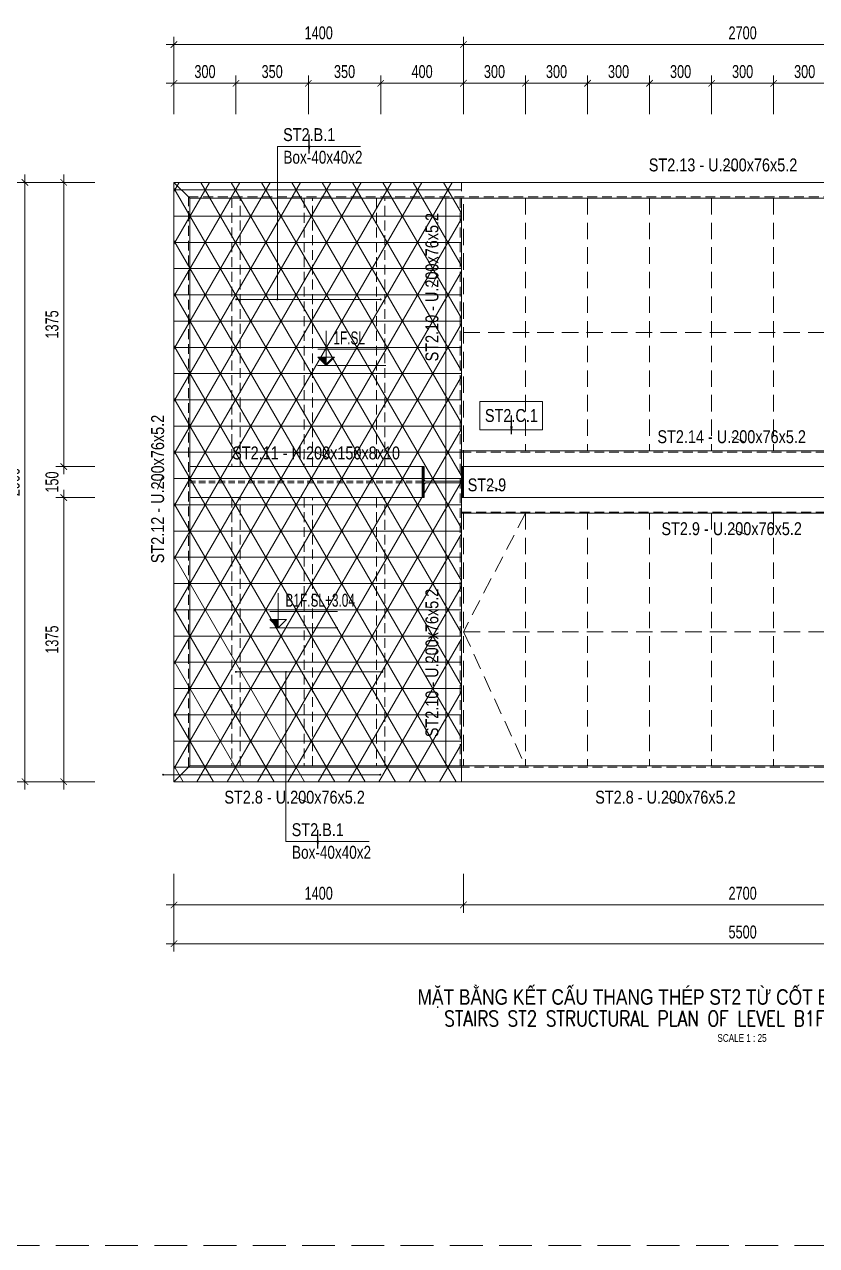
# Model space of a CAD drawing. Header units: millimetres. Extents: x 80771 to 163038, y -101774 to -59328.
# Drawn here: x 109502 to 113332, y -65653 to -59743 of the extents above; entities that cross this region are included whole.
import ezdxf
from ezdxf.enums import TextEntityAlignment as Align

# ---------------------------------------------------------------- set-up
doc = ezdxf.new("R2010")
doc.units = ezdxf.units.MM
doc.linetypes.add('HIDDEN2', pattern=[4.7625, 3.175, -1.5875])
for name, color, linetype, lineweight in [('$0$NDC_S_ANNO', 7, 'Continuous', 20), ('$0$NDC_S_DIM', 1, 'Continuous', 15), ('NDC_S-ANNO', 7, 'Continuous', 20), ('NDC_S-BEAM-NAME-VERT', 7, 'Continuous', 20), ('NDC_S-BEAM-STEL', 30, 'HIDDEN2', 18), ('NDC_S-COLS-NAME', 7, 'Continuous', 20), ('NDC_S-COLS-STEL', 2, 'Continuous', 20), ('NDC_S-DIMS', 1, 'Continuous', 15), ('NDC_S-HIDN', 8, 'HIDDEN2', 13), ('NDC_S-MARK', 1, 'Continuous', 15), ('NDC_S-TABL', 3, 'Continuous', 20), ('NDC_S-TEXT-SYMB', 7, 'Continuous', 20), ('NDC_S-TEXT-VIE', 7, 'Continuous', 20), ('NDC_S_ANNO', 7, 'Continuous', 20), ('NDC_S_BEAM NAME', 7, 'Continuous', 9), ('NDC_S_CONTINUOUS', 3, 'Continuous', 20), ('NDC_S_DIM', 1, 'Continuous', 15), ('NDC_S_ENG TITLE', 3, 'Continuous', 20), ('NDC_S_HATCH MATERIAL', 8, 'Continuous', 13), ('NDC_S_HIDDEN', 8, 'HIDDEN2', 13), ('NDC_S_TEXT SYMBOL', 7, 'Continuous', 20), ('NDC_S_VN TITLE', 6, 'Continuous', 35)]:
    doc.layers.add(name, color=color, linetype=linetype, lineweight=lineweight)
doc.styles.add('$0$ARIAL', font='arial.ttf', dxfattribs={"width": 0.8})
doc.styles.add('$0$NDC_DIM', font='', dxfattribs={"width": 0.75})
doc.styles.add('ARIAL', font='arial.ttf', dxfattribs={"width": 0.8})
doc.styles.add('NDC_ANNO', font='', dxfattribs={"width": 0.8})
doc.styles.add('NDC_ARIAL', font='arial.ttf', dxfattribs={"width": 0.85})
doc.styles.add('NDC_DIM', font='', dxfattribs={"width": 0.75})
doc.styles.add('NDC_EN TXT', font='romans.shx', dxfattribs={"width": 0.8})
doc.styles.add('NDC_VIE TXT', font='arial.ttf', dxfattribs={"width": 0.8})
doc.styles.get('$0$NDC_DIM').set_extended_font_data('Dotum')
doc.styles.get('NDC_ANNO').set_extended_font_data('Dotum')
doc.styles.get('NDC_DIM').set_extended_font_data('Dotum')
doc.dimstyles.new('$0$NDC_dim_iso', dxfattribs={"dimtxt": 2.5, "dimasz": 1, "dimexe": 1.5, "dimexo": 2.5, "dimgap": 1, "dimtad": 1, "dimdec": 0, "dimzin": 0, "dimdsep": 46, "dimtxsty": '$0$NDC_DIM', "dimblk": '$0$DIMMARK', "dimcen": 0.09, "dimdle": 1.2, "dimclrd": 1, "dimclre": 1, "dimclrt": 3, "dimadec": 0, "dimazin": 0, "dimtfac": 1, "dimtdec": 0, "dimtix": 1, "dimtofl": 0, "dimtmove": 0, "dimatfit": 3, "dimfxl": 8, "dimfxlon": 1, "dimtolj": 1, "dimtzin": 0, "dimarcsym": 0})
doc.dimstyles.new('NDC_dim_25', dxfattribs={"dimscale": 25, "dimtxt": 2.5, "dimasz": 1.5, "dimexe": 1.5, "dimexo": 2.5, "dimgap": 1, "dimtad": 1, "dimdec": 0, "dimrnd": 0.001, "dimzin": 0, "dimdsep": 46, "dimtxsty": 'NDC_DIM', "dimblk": 'DIMMARK', "dimcen": 0, "dimdle": 1.2, "dimclrd": 256, "dimclre": 256, "dimclrt": 3, "dimadec": 0, "dimazin": 0, "dimtfac": 1, "dimtdec": 0, "dimtix": 1, "dimtofl": 0, "dimtmove": 2, "dimatfit": 3, "dimfxl": 6, "dimfxlon": 1, "dimtolj": 1, "dimtzin": 0, "dimlwd": -1, "dimlwe": -1, "dimarcsym": 0})
doc.dimstyles.new('NDC_dim_iso', dxfattribs={"dimtxt": 2.5, "dimasz": 1.5, "dimexe": 1.5, "dimexo": 1.5, "dimgap": 1, "dimtad": 1, "dimdec": 0, "dimrnd": 0.001, "dimzin": 0, "dimdsep": 46, "dimtxsty": 'NDC_DIM', "dimblk": 'DIMMARK', "dimcen": 0, "dimdle": 1.2, "dimclrd": 256, "dimclre": 256, "dimclrt": 3, "dimadec": 0, "dimazin": 0, "dimtfac": 1, "dimtdec": 0, "dimtix": 1, "dimtofl": 0, "dimtmove": 2, "dimatfit": 3, "dimfxl": 6, "dimfxlon": 1, "dimtolj": 1, "dimtzin": 0, "dimlwd": -1, "dimlwe": -1, "dimarcsym": 0})
pattern_1 = [(0, (-104314.93, 63407.92), (0, 127), []), (60, (-104314.93, 63407.92), (-109.98523, 63.5), []), (120, (-104314.93, 63407.92), (-109.98523, -63.5), [])]

# ---------------------------------------------------------------- blocks, each defined once
blk = doc.blocks.new('*U99')
for p, q in [((0.65, 7.48), (-1.87, 7.48)), ((0.93, 7.2), (0.93, 0.67)), ((1.24, 7.2), (1.24, 0.67)), ((1.52, 7.48), (4.04, 7.48)), ((0.65, 0.39), (-1.87, 0.39)), ((1.52, 0.39), (4.04, 0.39))]:
    blk.add_line(p, q)
for points in [[(4.04, 7.48), (4.04, 7.87), (-1.87, 7.87), (-1.87, 7.48)], [(-1.87, 0.39), (-1.87, 0), (4.04, 0), (4.04, 0.39)]]:
    blk.add_lwpolyline(points)
for centre, start, end in [((0.65, 7.2), 360, 450), ((1.52, 7.2), 90, 180), ((0.65, 0.67), 270, 360), ((1.52, 0.67), 180, 270)]:
    blk.add_arc(centre, 0.276, start, end)
blk = doc.blocks.new('*U98')
for p, q in [((0.65, 7.48), (-1.87, 7.48)), ((0.93, 7.2), (0.93, 0.67)), ((1.24, 7.2), (1.24, 0.67)), ((1.52, 7.48), (4.04, 7.48)), ((0.65, 0.39), (-1.87, 0.39)), ((1.52, 0.39), (4.04, 0.39))]:
    blk.add_line(p, q)
for points in [[(4.04, 7.48), (4.04, 7.87), (-1.87, 7.87), (-1.87, 7.48)], [(-1.87, 0.39), (-1.87, 0), (4.04, 0), (4.04, 0.39)]]:
    blk.add_lwpolyline(points)
for centre, start, end in [((0.65, 7.2), 360, 450), ((1.52, 7.2), 90, 180), ((0.65, 0.67), 270, 360), ((1.52, 0.67), 180, 270)]:
    blk.add_arc(centre, 0.276, start, end)
blk = doc.blocks.new('TT2')
at = {"layer": 'NDC_S_HATCH MATERIAL'}
h = blk.add_hatch(dxfattribs=at)
h.set_pattern_fill('NET3', color=256, scale=40)
h.set_pattern_definition(pattern_1)
h.paths.add_polyline_path([(1390, 2900), (0, 2900), (0, 0), (1390, 0)])
h = blk.add_hatch(dxfattribs=at)
h.set_pattern_fill('NET3', color=256, scale=40)
h.set_pattern_definition(pattern_1)
h.paths.add_polyline_path([(4110, 2900), (5500, 2900), (5500, 0), (4110, 0)])
h = blk.add_hatch(dxfattribs=at)
h.set_pattern_fill('ANSI31', color=256)
h.set_pattern_definition([(45, (60363.488, 46292.3806), (-2.24506403, 2.24506403), [])])
edge = h.paths.add_edge_path()
edge.add_line((1210, 1375), (1200, 1375))
edge.add_line((1200, 1375), (1200, 1525))
edge.add_line((1200, 1525), (1210, 1525))
edge = h.paths.add_edge_path()
edge.add_line((1383, 1446), (1217, 1446))
edge = h.paths.add_edge_path()
edge.add_line((1383, 1454), (1217, 1454))
edge = h.paths.add_edge_path(flags=16)
edge.add_line((1210, 1439), (1210, 1375))
edge = h.paths.add_edge_path()
edge.add_line((1390, 1439), (1390, 1375))
edge = h.paths.add_edge_path(flags=16)
edge.add_line((1210, 1461), (1210, 1525))
edge = h.paths.add_edge_path()
edge.add_line((1390, 1461), (1390, 1525))
edge = h.paths.add_edge_path()
edge.add_line((1390, 1525), (1400, 1525))
edge.add_line((1400, 1525), (1400, 1375))
edge.add_line((1400, 1375), (1390, 1375))
edge = h.paths.add_edge_path()
edge.add_arc((1217, 1439), 7.01, 90, 180)
edge = h.paths.add_edge_path()
edge.add_arc((1217, 1461), 7.01, 180, 270)
edge = h.paths.add_edge_path()
edge.add_arc((1383, 1439), 7.01, 0, 90)
edge = h.paths.add_edge_path()
edge.add_arc((1383, 1461), 7.01, 270, 360)
h = blk.add_hatch(dxfattribs=at)
h.set_pattern_fill('ANSI31', color=256)
h.set_pattern_definition([(45, (60963.488, 46292.3806), (-2.24506403, 2.24506403), [])])
edge = h.paths.add_edge_path()
edge.add_line((4110, 1375), (4100, 1375))
edge.add_line((4100, 1375), (4100, 1525))
edge.add_line((4100, 1525), (4110, 1525))
edge = h.paths.add_edge_path()
edge.add_line((4283, 1446), (4117, 1446))
edge = h.paths.add_edge_path()
edge.add_line((4283, 1454), (4117, 1454))
edge = h.paths.add_edge_path(flags=16)
edge.add_line((4110, 1439), (4110, 1375))
edge = h.paths.add_edge_path()
edge.add_line((4290, 1439), (4290, 1375))
edge = h.paths.add_edge_path(flags=16)
edge.add_line((4110, 1461), (4110, 1525))
edge = h.paths.add_edge_path()
edge.add_line((4290, 1461), (4290, 1525))
edge = h.paths.add_edge_path()
edge.add_line((4290, 1525), (4300, 1525))
edge.add_line((4300, 1525), (4300, 1375))
edge.add_line((4300, 1375), (4290, 1375))
edge = h.paths.add_edge_path()
edge.add_arc((4117, 1439), 7.01, 90, 180)
edge = h.paths.add_edge_path()
edge.add_arc((4117, 1461), 7.01, 180, 270)
edge = h.paths.add_edge_path()
edge.add_arc((4283, 1439), 7.01, 0, 90)
edge = h.paths.add_edge_path()
edge.add_arc((4283, 1461), 7.01, 270, 360)
at = {"layer": 'NDC_S-BEAM-STEL', "ltscale": 15}
for p, q in [((1384, 2824), (1384, 76)), ((4116, 2824), (4116, 76)), ((1390, 1595), (4110, 1595)), ((1390, 1305), (4110, 1305))]:
    blk.add_line(p, q, dxfattribs=at)
for points in [[(70, 2830), (5430, 2830), (5430, 70), (70, 70)], [(320, 2824), (280, 2824), (280, 1525), (320, 1525)], [(670, 2824), (630, 2824), (630, 1525), (670, 1525)], [(1020, 2824), (980, 2824), (980, 1525), (1020, 1525)], [(4480, 2824), (4520, 2824), (4520, 1525), (4480, 1525)], [(4830, 2824), (4870, 2824), (4870, 1525), (4830, 1525)], [(5180, 2824), (5220, 2824), (5220, 1525), (5180, 1525)], [(320, 1375), (280, 1375), (280, 76), (320, 76)], [(670, 1375), (630, 1375), (630, 76), (670, 76)], [(1020, 1375), (980, 1375), (980, 76), (1020, 76)], [(4480, 1375), (4520, 1375), (4520, 76), (4480, 76)], [(4830, 1375), (4870, 1375), (4870, 76), (4830, 76)], [(5180, 1375), (5220, 1375), (5220, 76), (5180, 76)]]:
    blk.add_lwpolyline(points, close=True, dxfattribs=at)
at = {"layer": 'NDC_S-HIDN', "ltscale": 25}
for p, q in [((1400, 1525), (1400, 2824)), ((1700, 2824), (1700, 1601)), ((2000, 2824), (2000, 1601)), ((2300, 2824), (2300, 1601)), ((2600, 2824), (2600, 1601)), ((2900, 2824), (2900, 1601)), ((3200, 2824), (3200, 1601)), ((3500, 2824), (3500, 1601)), ((3800, 2824), (3800, 1601)), ((4100, 2824), (4100, 76)), ((1400, 2174.5), (4100, 2174.5)), ((1400, 1299), (1400, 76)), ((1700, 1299), (1700, 76)), ((2000, 1299), (2000, 76)), ((2300, 1299), (2300, 76)), ((2600, 1299), (2600, 76)), ((2900, 1299), (2900, 76)), ((3200, 1299), (3200, 76)), ((3500, 1299), (3500, 76)), ((3800, 1299), (3800, 76))]:
    blk.add_line(p, q, dxfattribs=at)
at = {"layer": 'NDC_S-HIDN', "ltscale": 10}
for p, q in [((1200, 1454), (76, 1454)), ((1200, 1446), (76, 1446)), ((4300, 1454), (5424, 1454)), ((4300, 1446), (5424, 1446))]:
    blk.add_line(p, q, dxfattribs=at)
at = {"layer": 'NDC_S-HIDN', "ltscale": 25}
for points in [[(1390, 2900), (0, 2900), (0, 0), (1390, 0)], [(5500, 2900), (4110, 2900), (4110, 0), (5500, 0)]]:
    blk.add_lwpolyline(points, close=True, dxfattribs=at)
for points in [[(3800, 2824), (4100, 2174.5), (3800, 1601)], [(1700, 1299), (1400, 725.5), (1700, 76)], [(4100, 725.5), (1400, 725.5)]]:
    blk.add_lwpolyline(points, dxfattribs=at)
at = {"layer": 'NDC_S-TABL'}
for p, q in [((0, 2900), (76, 2824)), ((5424, 2824), (5500, 2900)), ((76, 76), (0, 0)), ((5424, 76), (5500, 0))]:
    blk.add_line(p, q, dxfattribs=at)
for points in [[(0, 2900), (5500, 2900), (5500, 0), (0, 0)], [(76, 2824), (5424, 2824), (5424, 76), (76, 76)]]:
    blk.add_lwpolyline(points, close=True, dxfattribs=at)
at = {"layer": 'NDC_S_CONTINUOUS'}
for p, q in [((1314, 2824), (1314, 76)), ((1390, 2824), (1390, 76)), ((4110, 2824), (4110, 76)), ((4186, 2824), (4186, 76)), ((1390, 1601), (4110, 1601)), ((1200, 1525), (76, 1525)), ((4300, 1525), (5424, 1525)), ((1200, 1375), (76, 1375)), ((4300, 1375), (5424, 1375)), ((1390, 1299), (4110, 1299))]:
    blk.add_line(p, q, dxfattribs=at)
blk.add_lwpolyline([(1210, 1525), (1200, 1525), (1200, 1375), (1210, 1375)], dxfattribs=at)
blk.add_lwpolyline([(1400, 1525), (4100, 1525), (4100, 1375), (1400, 1375)], close=True, dxfattribs=at)
at = {"layer": 'NDC_S-COLS-STEL', "xscale": -25.40000000000001, "yscale": 25.40000000000001, "zscale": 25.4, "rotation": 270}
for name, p in [('*U99', (1200, 1422.5)), ('*U98', (4100, 1422.5))]:
    blk.add_blockref(name, p, dxfattribs=at)
blk = doc.blocks.new('DIMMARK')
at = {"layer": 'NDC_S_DIM', "color": 1}
blk.add_line((-1.5, 0), (1, 0), dxfattribs=at)
at = {"layer": 'NDC_S_DIM', "color": 2, "const_width": 0.1}
blk.add_lwpolyline([(-0.42, -0.42), (0.42, 0.42)], dxfattribs=at)
blk = doc.blocks.new('*D145')
at = {"layer": 'Defpoints', "color": 0, "transparency": 16777216}
for p in [(110224.8, -63407.9), (111624.8, -63407.9), (111624.8, -64004.4)]:
    blk.add_point(p, dxfattribs=at)
at = {"layer": 'NDC_S_DIM', "transparency": 16777216}
for p, q in [((110224.8, -63854.4), (110224.8, -64041.9)), ((111624.8, -63854.4), (111624.8, -64041.9)), ((110262.3, -64004.4), (111587.3, -64004.4))]:
    blk.add_line(p, q, dxfattribs=at)
at = {"layer": 'NDC_S_DIM', "transparency": 16777216, "xscale": 37.5, "yscale": 37.5, "zscale": 37.5, "rotation": 180}
blk.add_blockref('DIMMARK', (110224.8, -64004.4), dxfattribs=at)
at = {"layer": 'NDC_S_DIM', "transparency": 16777216, "xscale": 37.5, "yscale": 37.5, "zscale": 37.5}
blk.add_blockref('DIMMARK', (111624.8, -64004.4), dxfattribs=at)
at = {"layer": 'NDC_S_DIM', "color": 3, "transparency": 16777216, "insert": (110924.8, -63948.1), "char_height": 62.5, "attachment_point": 5, "style": 'NDC_DIM'}
blk.add_mtext('\\A1;1400', dxfattribs=at)
blk = doc.blocks.new('*D146')
at = {"layer": 'Defpoints', "color": 0, "transparency": 16777216}
for p in [(111624.8, -63407.9), (114324.8, -63407.9), (114324.8, -64004.4)]:
    blk.add_point(p, dxfattribs=at)
at = {"layer": 'NDC_S_DIM', "transparency": 16777216}
for p, q in [((111624.8, -63854.4), (111624.8, -64041.9)), ((114324.8, -63854.4), (114324.8, -64041.9)), ((111662.3, -64004.4), (114287.3, -64004.4))]:
    blk.add_line(p, q, dxfattribs=at)
at = {"layer": 'NDC_S_DIM', "transparency": 16777216, "xscale": 37.5, "yscale": 37.5, "zscale": 37.5, "rotation": 180}
blk.add_blockref('DIMMARK', (111624.8, -64004.4), dxfattribs=at)
at = {"layer": 'NDC_S_DIM', "transparency": 16777216, "xscale": 37.5, "yscale": 37.5, "zscale": 37.5}
blk.add_blockref('DIMMARK', (114324.8, -64004.4), dxfattribs=at)
at = {"layer": 'NDC_S_DIM', "color": 3, "transparency": 16777216, "insert": (112974.8, -63948.1), "char_height": 62.5, "attachment_point": 5, "style": 'NDC_DIM'}
blk.add_mtext('\\A1;2700', dxfattribs=at)
blk = doc.blocks.new('*D148')
at = {"layer": 'Defpoints', "color": 0, "transparency": 16777216}
for p in [(110224.8, -63407.9), (115724.8, -63407.9), (115724.8, -64191.9)]:
    blk.add_point(p, dxfattribs=at)
at = {"layer": 'NDC_S_DIM', "transparency": 16777216}
for p, q in [((110224.8, -64041.9), (110224.8, -64229.4)), ((115724.8, -64041.9), (115724.8, -64229.4)), ((110262.3, -64191.9), (115687.3, -64191.9))]:
    blk.add_line(p, q, dxfattribs=at)
at = {"layer": 'NDC_S_DIM', "transparency": 16777216, "xscale": 37.5, "yscale": 37.5, "zscale": 37.5, "rotation": 180}
blk.add_blockref('DIMMARK', (110224.8, -64191.9), dxfattribs=at)
at = {"layer": 'NDC_S_DIM', "transparency": 16777216, "xscale": 37.5, "yscale": 37.5, "zscale": 37.5}
blk.add_blockref('DIMMARK', (115724.8, -64191.9), dxfattribs=at)
at = {"layer": 'NDC_S_DIM', "color": 3, "transparency": 16777216, "insert": (112974.8, -64135.6), "char_height": 62.5, "attachment_point": 5, "style": 'NDC_DIM'}
blk.add_mtext('\\A1;5500', dxfattribs=at)
blk = doc.blocks.new('*D153')
at = {"layer": 'Defpoints', "color": 0, "transparency": 16777216}
for p in [(109691.6, -62032.9), (110224.8, -62032.9), (110224.8, -63407.9)]:
    blk.add_point(p, dxfattribs=at)
at = {"layer": 'NDC_S_DIM', "transparency": 16777216}
for p, q in [((109841.6, -62032.9), (109654.1, -62032.9)), ((109691.6, -63370.4), (109691.6, -62070.4)), ((109841.6, -63407.9), (109654.1, -63407.9))]:
    blk.add_line(p, q, dxfattribs=at)
at = {"layer": 'NDC_S_DIM', "transparency": 16777216, "xscale": 37.5, "yscale": 37.5, "zscale": 37.5}
for p, rotation in [((109691.6, -62032.9), 90), ((109691.6, -63407.9), 270)]:
    blk.add_blockref('DIMMARK', p, dxfattribs=dict(at, rotation=rotation))
at = {"layer": 'NDC_S_DIM', "color": 3, "transparency": 16777216, "insert": (109635.3, -62720.4), "char_height": 62.5, "attachment_point": 5, "rotation": 90, "style": 'NDC_DIM'}
blk.add_mtext('\\A1;1375', dxfattribs=at)
blk = doc.blocks.new('*D154')
at = {"layer": 'Defpoints', "color": 0, "transparency": 16777216}
for p in [(109691.6, -61882.9), (110224.8, -61882.9), (110224.8, -62032.9)]:
    blk.add_point(p, dxfattribs=at)
at = {"layer": 'NDC_S_DIM', "transparency": 16777216}
for p, q in [((109691.6, -61845.4), (109691.6, -61807.9)), ((109841.6, -61882.9), (109654.1, -61882.9)), ((109841.6, -62032.9), (109654.1, -62032.9)), ((109691.6, -62070.4), (109691.6, -62107.9))]:
    blk.add_line(p, q, dxfattribs=at)
at = {"layer": 'NDC_S_DIM', "transparency": 16777216, "xscale": 37.5, "yscale": 37.5, "zscale": 37.5}
for p, rotation in [((109691.6, -61882.9), 270), ((109691.6, -62032.9), 90)]:
    blk.add_blockref('DIMMARK', p, dxfattribs=dict(at, rotation=rotation))
at = {"layer": 'NDC_S_DIM', "color": 3, "transparency": 16777216, "insert": (109635.3, -61957.9), "char_height": 62.5, "attachment_point": 5, "rotation": 90, "style": 'NDC_DIM'}
blk.add_mtext('\\A1;150', dxfattribs=at)
blk = doc.blocks.new('*D155')
at = {"layer": 'Defpoints', "color": 0, "transparency": 16777216}
for p in [(109691.6, -60507.9), (110224.8, -60507.9), (110224.8, -61882.9)]:
    blk.add_point(p, dxfattribs=at)
at = {"layer": 'NDC_S_DIM', "transparency": 16777216}
for p, q in [((109841.6, -60507.9), (109654.1, -60507.9)), ((109691.6, -61845.4), (109691.6, -60545.4)), ((109841.6, -61882.9), (109654.1, -61882.9))]:
    blk.add_line(p, q, dxfattribs=at)
at = {"layer": 'NDC_S_DIM', "transparency": 16777216, "xscale": 37.5, "yscale": 37.5, "zscale": 37.5}
for p, rotation in [((109691.6, -60507.9), 90), ((109691.6, -61882.9), 270)]:
    blk.add_blockref('DIMMARK', p, dxfattribs=dict(at, rotation=rotation))
at = {"layer": 'NDC_S_DIM', "color": 3, "transparency": 16777216, "insert": (109635.3, -61195.4), "char_height": 62.5, "attachment_point": 5, "rotation": 90, "style": 'NDC_DIM'}
blk.add_mtext('\\A1;1375', dxfattribs=at)
blk = doc.blocks.new('*D156')
at = {"layer": 'Defpoints', "color": 0, "transparency": 16777216}
for p in [(109504.1, -60507.9), (110224.8, -60507.9), (110224.8, -63407.9)]:
    blk.add_point(p, dxfattribs=at)
at = {"layer": 'NDC_S_DIM', "transparency": 16777216}
for p, q in [((109654.1, -60507.9), (109466.6, -60507.9)), ((109504.1, -63370.4), (109504.1, -60545.4)), ((109654.1, -63407.9), (109466.6, -63407.9))]:
    blk.add_line(p, q, dxfattribs=at)
at = {"layer": 'NDC_S_DIM', "transparency": 16777216, "xscale": 37.5, "yscale": 37.5, "zscale": 37.5}
for p, rotation in [((109504.1, -60507.9), 90), ((109504.1, -63407.9), 270)]:
    blk.add_blockref('DIMMARK', p, dxfattribs=dict(at, rotation=rotation))
at = {"layer": 'NDC_S_DIM', "color": 3, "transparency": 16777216, "insert": (109447.8, -61957.9), "char_height": 62.5, "attachment_point": 5, "rotation": 90, "style": 'NDC_DIM'}
blk.add_mtext('\\A1;2900', dxfattribs=at)
blk = doc.blocks.new('*D157')
at = {"layer": 'Defpoints', "color": 0, "transparency": 16777216}
for p in [(110524.8, -60028.2), (110224.8, -60507.9), (110524.8, -60507.9)]:
    blk.add_point(p, dxfattribs=at)
at = {"layer": 'NDC_S_DIM', "transparency": 16777216}
for p, q in [((110224.8, -60178.2), (110224.8, -59990.7)), ((110262.3, -60028.2), (110487.3, -60028.2)), ((110524.8, -60178.2), (110524.8, -59990.7))]:
    blk.add_line(p, q, dxfattribs=at)
at = {"layer": 'NDC_S_DIM', "transparency": 16777216, "xscale": 37.5, "yscale": 37.5, "zscale": 37.5, "rotation": 180}
blk.add_blockref('DIMMARK', (110224.8, -60028.2), dxfattribs=at)
at = {"layer": 'NDC_S_DIM', "transparency": 16777216, "xscale": 37.5, "yscale": 37.5, "zscale": 37.5}
blk.add_blockref('DIMMARK', (110524.8, -60028.2), dxfattribs=at)
at = {"layer": 'NDC_S_DIM', "color": 3, "transparency": 16777216, "insert": (110374.8, -59971.9), "char_height": 62.5, "attachment_point": 5, "style": 'NDC_DIM'}
blk.add_mtext('\\A1;300', dxfattribs=at)
blk = doc.blocks.new('*D158')
at = {"layer": 'Defpoints', "color": 0, "transparency": 16777216}
for p in [(110874.8, -60028.2), (110524.8, -60507.9), (110874.8, -60507.9)]:
    blk.add_point(p, dxfattribs=at)
at = {"layer": 'NDC_S_DIM', "transparency": 16777216}
for p, q in [((110524.8, -60178.2), (110524.8, -59990.7)), ((110562.3, -60028.2), (110837.3, -60028.2)), ((110874.8, -60178.2), (110874.8, -59990.7))]:
    blk.add_line(p, q, dxfattribs=at)
at = {"layer": 'NDC_S_DIM', "transparency": 16777216, "xscale": 37.5, "yscale": 37.5, "zscale": 37.5, "rotation": 180}
blk.add_blockref('DIMMARK', (110524.8, -60028.2), dxfattribs=at)
at = {"layer": 'NDC_S_DIM', "transparency": 16777216, "xscale": 37.5, "yscale": 37.5, "zscale": 37.5}
blk.add_blockref('DIMMARK', (110874.8, -60028.2), dxfattribs=at)
at = {"layer": 'NDC_S_DIM', "color": 3, "transparency": 16777216, "insert": (110699.8, -59971.9), "char_height": 62.5, "attachment_point": 5, "style": 'NDC_DIM'}
blk.add_mtext('\\A1;350', dxfattribs=at)
blk = doc.blocks.new('*D159')
at = {"layer": 'Defpoints', "color": 0, "transparency": 16777216}
for p in [(111224.8, -60028.2), (110874.8, -60507.9), (111224.8, -60507.9)]:
    blk.add_point(p, dxfattribs=at)
at = {"layer": 'NDC_S_DIM', "transparency": 16777216}
for p, q in [((110874.8, -60178.2), (110874.8, -59990.7)), ((110912.3, -60028.2), (111187.3, -60028.2)), ((111224.8, -60178.2), (111224.8, -59990.7))]:
    blk.add_line(p, q, dxfattribs=at)
at = {"layer": 'NDC_S_DIM', "transparency": 16777216, "xscale": 37.5, "yscale": 37.5, "zscale": 37.5, "rotation": 180}
blk.add_blockref('DIMMARK', (110874.8, -60028.2), dxfattribs=at)
at = {"layer": 'NDC_S_DIM', "transparency": 16777216, "xscale": 37.5, "yscale": 37.5, "zscale": 37.5}
blk.add_blockref('DIMMARK', (111224.8, -60028.2), dxfattribs=at)
at = {"layer": 'NDC_S_DIM', "color": 3, "transparency": 16777216, "insert": (111049.8, -59971.9), "char_height": 62.5, "attachment_point": 5, "style": 'NDC_DIM'}
blk.add_mtext('\\A1;350', dxfattribs=at)
blk = doc.blocks.new('*D160')
at = {"layer": 'Defpoints', "color": 0, "transparency": 16777216}
for p in [(111624.8, -60028.2), (111224.8, -60507.9), (111624.8, -60507.9)]:
    blk.add_point(p, dxfattribs=at)
at = {"layer": 'NDC_S_DIM', "transparency": 16777216}
for p, q in [((111224.8, -60178.2), (111224.8, -59990.7)), ((111262.3, -60028.2), (111587.3, -60028.2)), ((111624.8, -60178.2), (111624.8, -59990.7))]:
    blk.add_line(p, q, dxfattribs=at)
at = {"layer": 'NDC_S_DIM', "transparency": 16777216, "xscale": 37.5, "yscale": 37.5, "zscale": 37.5, "rotation": 180}
blk.add_blockref('DIMMARK', (111224.8, -60028.2), dxfattribs=at)
at = {"layer": 'NDC_S_DIM', "transparency": 16777216, "xscale": 37.5, "yscale": 37.5, "zscale": 37.5}
blk.add_blockref('DIMMARK', (111624.8, -60028.2), dxfattribs=at)
at = {"layer": 'NDC_S_DIM', "color": 3, "transparency": 16777216, "insert": (111424.8, -59971.9), "char_height": 62.5, "attachment_point": 5, "style": 'NDC_DIM'}
blk.add_mtext('\\A1;400', dxfattribs=at)
blk = doc.blocks.new('*D161')
at = {"layer": 'Defpoints', "color": 0, "transparency": 16777216}
for p in [(111924.8, -60028.2), (111624.8, -60507.9), (111924.8, -60507.9)]:
    blk.add_point(p, dxfattribs=at)
at = {"layer": 'NDC_S_DIM', "transparency": 16777216}
for p, q in [((111624.8, -60178.2), (111624.8, -59990.7)), ((111662.3, -60028.2), (111887.3, -60028.2)), ((111924.8, -60178.2), (111924.8, -59990.7))]:
    blk.add_line(p, q, dxfattribs=at)
at = {"layer": 'NDC_S_DIM', "transparency": 16777216, "xscale": 37.5, "yscale": 37.5, "zscale": 37.5, "rotation": 180}
blk.add_blockref('DIMMARK', (111624.8, -60028.2), dxfattribs=at)
at = {"layer": 'NDC_S_DIM', "transparency": 16777216, "xscale": 37.5, "yscale": 37.5, "zscale": 37.5}
blk.add_blockref('DIMMARK', (111924.8, -60028.2), dxfattribs=at)
at = {"layer": 'NDC_S_DIM', "color": 3, "transparency": 16777216, "insert": (111774.8, -59971.9), "char_height": 62.5, "attachment_point": 5, "style": 'NDC_DIM'}
blk.add_mtext('\\A1;300', dxfattribs=at)
blk = doc.blocks.new('*D162')
at = {"layer": 'Defpoints', "color": 0, "transparency": 16777216}
for p in [(112224.8, -60028.2), (111924.8, -60507.9), (112224.8, -60507.9)]:
    blk.add_point(p, dxfattribs=at)
at = {"layer": 'NDC_S_DIM', "transparency": 16777216}
for p, q in [((111924.8, -60178.2), (111924.8, -59990.7)), ((111962.3, -60028.2), (112187.3, -60028.2)), ((112224.8, -60178.2), (112224.8, -59990.7))]:
    blk.add_line(p, q, dxfattribs=at)
at = {"layer": 'NDC_S_DIM', "transparency": 16777216, "xscale": 37.5, "yscale": 37.5, "zscale": 37.5, "rotation": 180}
blk.add_blockref('DIMMARK', (111924.8, -60028.2), dxfattribs=at)
at = {"layer": 'NDC_S_DIM', "transparency": 16777216, "xscale": 37.5, "yscale": 37.5, "zscale": 37.5}
blk.add_blockref('DIMMARK', (112224.8, -60028.2), dxfattribs=at)
at = {"layer": 'NDC_S_DIM', "color": 3, "transparency": 16777216, "insert": (112074.8, -59971.9), "char_height": 62.5, "attachment_point": 5, "style": 'NDC_DIM'}
blk.add_mtext('\\A1;300', dxfattribs=at)
blk = doc.blocks.new('*D163')
at = {"layer": 'Defpoints', "color": 0, "transparency": 16777216}
for p in [(112524.8, -60028.2), (112224.8, -60507.9), (112524.8, -60507.9)]:
    blk.add_point(p, dxfattribs=at)
at = {"layer": 'NDC_S_DIM', "transparency": 16777216}
for p, q in [((112224.8, -60178.2), (112224.8, -59990.7)), ((112262.3, -60028.2), (112487.3, -60028.2)), ((112524.8, -60178.2), (112524.8, -59990.7))]:
    blk.add_line(p, q, dxfattribs=at)
at = {"layer": 'NDC_S_DIM', "transparency": 16777216, "xscale": 37.5, "yscale": 37.5, "zscale": 37.5, "rotation": 180}
blk.add_blockref('DIMMARK', (112224.8, -60028.2), dxfattribs=at)
at = {"layer": 'NDC_S_DIM', "transparency": 16777216, "xscale": 37.5, "yscale": 37.5, "zscale": 37.5}
blk.add_blockref('DIMMARK', (112524.8, -60028.2), dxfattribs=at)
at = {"layer": 'NDC_S_DIM', "color": 3, "transparency": 16777216, "insert": (112374.8, -59971.9), "char_height": 62.5, "attachment_point": 5, "style": 'NDC_DIM'}
blk.add_mtext('\\A1;300', dxfattribs=at)
blk = doc.blocks.new('*D164')
at = {"layer": 'Defpoints', "color": 0, "transparency": 16777216}
for p in [(112824.8, -60028.2), (112524.8, -60507.9), (112824.8, -60507.9)]:
    blk.add_point(p, dxfattribs=at)
at = {"layer": 'NDC_S_DIM', "transparency": 16777216}
for p, q in [((112524.8, -60178.2), (112524.8, -59990.7)), ((112562.3, -60028.2), (112787.3, -60028.2)), ((112824.8, -60178.2), (112824.8, -59990.7))]:
    blk.add_line(p, q, dxfattribs=at)
at = {"layer": 'NDC_S_DIM', "transparency": 16777216, "xscale": 37.5, "yscale": 37.5, "zscale": 37.5, "rotation": 180}
blk.add_blockref('DIMMARK', (112524.8, -60028.2), dxfattribs=at)
at = {"layer": 'NDC_S_DIM', "transparency": 16777216, "xscale": 37.5, "yscale": 37.5, "zscale": 37.5}
blk.add_blockref('DIMMARK', (112824.8, -60028.2), dxfattribs=at)
at = {"layer": 'NDC_S_DIM', "color": 3, "transparency": 16777216, "insert": (112674.8, -59971.9), "char_height": 62.5, "attachment_point": 5, "style": 'NDC_DIM'}
blk.add_mtext('\\A1;300', dxfattribs=at)
blk = doc.blocks.new('*D165')
at = {"layer": 'Defpoints', "color": 0, "transparency": 16777216}
for p in [(113124.8, -60028.2), (112824.8, -60507.9), (113124.8, -60507.9)]:
    blk.add_point(p, dxfattribs=at)
at = {"layer": 'NDC_S_DIM', "transparency": 16777216}
for p, q in [((112824.8, -60178.2), (112824.8, -59990.7)), ((112862.3, -60028.2), (113087.3, -60028.2)), ((113124.8, -60178.2), (113124.8, -59990.7))]:
    blk.add_line(p, q, dxfattribs=at)
at = {"layer": 'NDC_S_DIM', "transparency": 16777216, "xscale": 37.5, "yscale": 37.5, "zscale": 37.5, "rotation": 180}
blk.add_blockref('DIMMARK', (112824.8, -60028.2), dxfattribs=at)
at = {"layer": 'NDC_S_DIM', "transparency": 16777216, "xscale": 37.5, "yscale": 37.5, "zscale": 37.5}
blk.add_blockref('DIMMARK', (113124.8, -60028.2), dxfattribs=at)
at = {"layer": 'NDC_S_DIM', "color": 3, "transparency": 16777216, "insert": (112974.8, -59971.9), "char_height": 62.5, "attachment_point": 5, "style": 'NDC_DIM'}
blk.add_mtext('\\A1;300', dxfattribs=at)
blk = doc.blocks.new('*D102')
at = {"layer": 'Defpoints', "color": 0, "transparency": 16777216}
for p in [(113424.8, -60028.2), (113124.8, -60507.9), (113424.8, -60507.9)]:
    blk.add_point(p, dxfattribs=at)
at = {"layer": 'NDC_S_DIM', "transparency": 16777216}
for p, q in [((113124.8, -60178.2), (113124.8, -59990.7)), ((113162.3, -60028.2), (113387.3, -60028.2)), ((113424.8, -60178.2), (113424.8, -59990.7))]:
    blk.add_line(p, q, dxfattribs=at)
at = {"layer": 'NDC_S_DIM', "transparency": 16777216, "xscale": 37.5, "yscale": 37.5, "zscale": 37.5, "rotation": 180}
blk.add_blockref('DIMMARK', (113124.8, -60028.2), dxfattribs=at)
at = {"layer": 'NDC_S_DIM', "transparency": 16777216, "xscale": 37.5, "yscale": 37.5, "zscale": 37.5}
blk.add_blockref('DIMMARK', (113424.8, -60028.2), dxfattribs=at)
at = {"layer": 'NDC_S_DIM', "color": 3, "transparency": 16777216, "insert": (113274.8, -59971.9), "char_height": 62.5, "attachment_point": 5, "style": 'NDC_DIM'}
blk.add_mtext('\\A1;300', dxfattribs=at)
blk = doc.blocks.new('*D110')
at = {"layer": 'Defpoints', "color": 0, "transparency": 16777216}
for p in [(111624.8, -59840.7), (110224.8, -60507.9), (111624.8, -60507.9)]:
    blk.add_point(p, dxfattribs=at)
at = {"layer": 'NDC_S_DIM', "transparency": 16777216}
for p, q in [((110224.8, -59990.7), (110224.8, -59803.2)), ((110262.3, -59840.7), (111587.3, -59840.7)), ((111624.8, -59990.7), (111624.8, -59803.2))]:
    blk.add_line(p, q, dxfattribs=at)
at = {"layer": 'NDC_S_DIM', "transparency": 16777216, "xscale": 37.5, "yscale": 37.5, "zscale": 37.5, "rotation": 180}
blk.add_blockref('DIMMARK', (110224.8, -59840.7), dxfattribs=at)
at = {"layer": 'NDC_S_DIM', "transparency": 16777216, "xscale": 37.5, "yscale": 37.5, "zscale": 37.5}
blk.add_blockref('DIMMARK', (111624.8, -59840.7), dxfattribs=at)
at = {"layer": 'NDC_S_DIM', "color": 3, "transparency": 16777216, "insert": (110924.8, -59784.4), "char_height": 62.5, "attachment_point": 5, "style": 'NDC_DIM'}
blk.add_mtext('\\A1;1400', dxfattribs=at)
blk = doc.blocks.new('*D111')
at = {"layer": 'Defpoints', "color": 0, "transparency": 16777216}
for p in [(114324.8, -59840.7), (111624.8, -60507.9), (114324.8, -60507.9)]:
    blk.add_point(p, dxfattribs=at)
at = {"layer": 'NDC_S_DIM', "transparency": 16777216}
for p, q in [((111624.8, -59990.7), (111624.8, -59803.2)), ((111662.3, -59840.7), (114287.3, -59840.7)), ((114324.8, -59990.7), (114324.8, -59803.2))]:
    blk.add_line(p, q, dxfattribs=at)
at = {"layer": 'NDC_S_DIM', "transparency": 16777216, "xscale": 37.5, "yscale": 37.5, "zscale": 37.5, "rotation": 180}
blk.add_blockref('DIMMARK', (111624.8, -59840.7), dxfattribs=at)
at = {"layer": 'NDC_S_DIM', "transparency": 16777216, "xscale": 37.5, "yscale": 37.5, "zscale": 37.5}
blk.add_blockref('DIMMARK', (114324.8, -59840.7), dxfattribs=at)
at = {"layer": 'NDC_S_DIM', "color": 3, "transparency": 16777216, "insert": (112974.8, -59784.4), "char_height": 62.5, "attachment_point": 5, "style": 'NDC_DIM'}
blk.add_mtext('\\A1;2700', dxfattribs=at)
blk = doc.blocks.new('$0$DIMMARK')
at = {"layer": '$0$NDC_S_DIM', "color": 1}
blk.add_line((-1.5, 0), (1, 0), dxfattribs=at)
at = {"layer": '$0$NDC_S_DIM', "color": 2, "const_width": 0.1}
blk.add_lwpolyline([(-0.42, -0.42), (0.42, 0.42)], dxfattribs=at)
blk = doc.blocks.new('Drawing name_symbol')
at = {"layer": 'NDC_S_ENG TITLE', "style": 'NDC_EN TXT', "width": 0.8}
blk.add_attdef('SECTDET1', text='', height=5, dxfattribs=at).set_placement((0, 1.01), align=Align.CENTER)
at = {"layer": 'NDC_S_TEXT SYMBOL', "lineweight": 25, "style": 'NDC_ANNO', "width": 0.8}
blk.add_attdef('SSCALE', text='', height=2.5, dxfattribs=at).set_placement((0, -4), align=Align.CENTER)
at = {"layer": 'NDC_S_VN TITLE', "style": 'NDC_VIE TXT', "width": 0.8}
blk.add_attdef('SECTDET2', text='', height=5, dxfattribs=at).set_placement((0, 7.97), align=Align.CENTER)
blk = doc.blocks.new('kata_block_CT')
at = {"layer": 'NDC_S_ANNO'}
blk.add_hatch(color=3, dxfattribs=at).paths.add_polyline_path([(0, 1.6), (-1.61, 1.6), (0, 0)])
at = {"layer": 'NDC_S_ANNO', "ltscale": 50}
h = blk.add_hatch(dxfattribs=at)
h.set_pattern_fill('ANSI31', color=256, scale=1.406, style=0)
h.paths.add_polyline_path([(0, 1.6), (0, 0), (1.61, 1.6)])
for p, q in [((-1.59, 3.14), (11.47, 3.14)), ((11.56, 0), (-1.64, 0))]:
    blk.add_line(p, q, dxfattribs=at)
for points in [[(0, 6.69), (0, 0)], [(0, 0), (-1.61, 1.6), (0, 1.6)], [(0, 0), (1.61, 1.6), (0, 1.6)]]:
    blk.add_lwpolyline(points, dxfattribs=at)
at = {"layer": 'NDC_S_ANNO', "color": 8, "ltscale": 50}
blk.add_lwpolyline([(0, 0), (-1.61, 1.6), (0, 1.6)], dxfattribs=at)
at = {"layer": 'NDC_S_TEXT SYMBOL', "color": 3, "style": 'NDC_ANNO', "width": 0.8}
blk.add_attdef('CT', (1.41, 4.07), '', height=2.5, dxfattribs=at)
blk = doc.blocks.new('*U6')
at = {"layer": '$0$NDC_S_ANNO', "ltscale": 0.8, "style": '$0$ARIAL', "width": 0.8, "flags": 1}
blk.add_attdef('CHU_THICH', text='', height=2.5, dxfattribs=at).set_placement((0, 0), align=Align.MIDDLE_CENTER)
at = {"layer": '$0$NDC_S_ANNO', "ltscale": 0.8, "style": '$0$ARIAL', "width": 0.8}
blk.add_attdef('TEN', text='', height=2.5, dxfattribs=at).set_placement((-2.58, 1.03), align=Align.MIDDLE_CENTER)
at = {"layer": 'Defpoints'}
blk.add_leader([(0, 0), (-2.58, 1.03)], dimstyle='$0$NDC_dim_iso', override={"dimgap": 0.625, "dimtad": 0}, dxfattribs=at)
blk = doc.blocks.new('*U9')
at = {"layer": 'NDC_S-ANNO', "ltscale": 0.8, "style": 'ARIAL', "width": 0.8}
blk.add_attdef('TEN', text='', height=2.5, dxfattribs=at).set_placement((0, 3.63), align=Align.MIDDLE_CENTER)
at = {"layer": 'NDC_S-ANNO', "ltscale": 0.8, "style": 'ARIAL', "width": 0.8, "flags": 1}
blk.add_attdef('CHU_THICH', text='', height=2.5, dxfattribs=at).set_placement((0, 0), align=Align.MIDDLE_CENTER)
at = {"layer": 'Defpoints'}
blk.add_leader([(0, 0), (0, 3.63)], dimstyle='NDC_dim_iso', override={"dimgap": 0.625, "dimtad": 0}, dxfattribs=at)

msp = doc.modelspace()

# ---------------------------------------------------------------- linework, layer by layer
at = {"layer": 'NDC_S-MARK'}
msp.add_lwpolyline([(111703.6, -61568.7), (112006.8, -61568.7), (112006.8, -61704.4), (111703.6, -61704.4)], close=True, dxfattribs=at)
at = {"layer": 'NDC_S_HIDDEN', "ltscale": 50}
msp.add_line((101795.9, -65652.7), (119726.5, -65652.7), dxfattribs=at)

# ---------------------------------------------------------------- block references
at = {"layer": 'NDC_S-ANNO'}
ref = msp.add_blockref('kata_block_CT', (110960.6, -61393.5), dxfattribs=dict(at, xscale=25, yscale=25, zscale=25))
ref.add_attrib('CT', '1F.SL', (110995.8, -61291.8), dxfattribs={"layer": 'NDC_S-TEXT-SYMB', "color": 3, "height": 62.5, "style": 'NDC_ANNO', "width": 0.7})
ref = msp.add_blockref('kata_block_CT', (110729, -62662.8), dxfattribs=dict(at, xscale=25, yscale=25, zscale=25))
ref.add_attrib('CT', 'B1F.SL+3.04', (110764.2, -62561.1), dxfattribs={"layer": 'NDC_S-TEXT-SYMB', "color": 3, "height": 62.5, "style": 'NDC_ANNO', "width": 0.7})
at = {"layer": 'NDC_S-BEAM-NAME-VERT', "xscale": 24.99999999999998, "yscale": 24.99999999999998, "zscale": 24.99999999999998}
for p in [(110878.7, -60367.4), (110920.3, -63730.9)]:
    msp.add_blockref('*U9', p, dxfattribs=at).add_auto_attribs({'TEN': 'ST2.B.1'})
at = {"layer": 'NDC_S-COLS-NAME', "xscale": 25.00000000000031, "yscale": 25.00000000000031, "zscale": 25.00000000000031}
msp.add_blockref('*U9', (111856.6, -61726.5), dxfattribs=at).add_auto_attribs({'TEN': 'ST2.C.1'})
at = {"layer": 'NDC_S_ANNO', "xscale": 15, "yscale": 15, "zscale": 15}
msp.add_blockref('Drawing name_symbol', (112971.9, -64606.8), dxfattribs=at).add_auto_attribs({'SECTDET1': 'STAIRS ST2 STRUCTURAL PLAN OF LEVEL B1F.SL+3.04 TO LEVEL 1F.SL', 'SECTDET2': 'MẶT BẰNG KẾT CẤU THANG THÉP ST2 TỪ CỐT B1F.SL+3.04 LÊN CỐT TẦNG 1', 'SSCALE': 'SCALE 1 : 25'})
at = {"layer": 'NDC_S_BEAM NAME', "xscale": 25, "yscale": 25, "zscale": 25}
for p, values in [((112944.5, -60449.1), {'TEN': 'ST2.13 - U.200x76x5.2'}), ((112986.2, -61764.2), {'TEN': 'ST2.14 - U.200x76x5.2'}), ((110976.6, -61842.8), {'TEN': 'ST2.11 - H.200x150x8x10'}), ((111802.8, -61997.3), {'TEN': 'ST2.9'}), ((112986.2, -62209.4), {'TEN': 'ST2.9 - U.200x76x5.2'}), ((110872.7, -63508.5), {'TEN': 'ST2.8 - U.200x76x5.2'}), ((112666.1, -63508.5), {'TEN': 'ST2.8 - U.200x76x5.2'})]:
    msp.add_blockref('*U6', p, dxfattribs=at).add_auto_attribs(values)
at = {"layer": 'NDC_S_BEAM NAME', "xscale": 25, "yscale": 25, "zscale": 25, "rotation": 90}
for p, values in [((111498, -60950.3), {'TEN': 'ST2.10 - U.200x76x5.2'}), ((110171.6, -61927.1), {'TEN': 'ST2.12 - U.200x76x5.2'}), ((111498, -62768.9), {'TEN': 'ST2.10 - U.200x76x5.2'})]:
    msp.add_blockref('*U6', p, dxfattribs=at).add_auto_attribs(values)
at = {"layer": 'NDC_S_DIM'}
msp.add_blockref('TT2', (110224.8, -63407.9), dxfattribs=at)

# ---------------------------------------------------------------- texts
at = {"layer": 'NDC_S-TEXT-VIE', "style": 'NDC_ARIAL', "width": 0.75}
for p in [(110754.2, -60386), (110795.8, -63749.5)]:
    msp.add_text('Box-40x40x2', height=62.5, dxfattribs=at).set_placement(p, align=Align.MIDDLE_LEFT)

# ---------------------------------------------------------------- dimensions: what is measured, and where the dimension line sits
at = {"layer": 'NDC_S_DIM'}
for base, p1, p2, picture, middle in [((111624.8, -59840.7), (110224.8, -60507.9), (111624.8, -60507.9), '*D110', (110924.8, -59784.4)), ((114324.8, -59840.7), (111624.8, -60507.9), (114324.8, -60507.9), '*D111', (112974.8, -59784.4)), ((110524.8, -60028.2), (110224.8, -60507.9), (110524.8, -60507.9), '*D157', (110374.8, -59971.9)), ((110874.8, -60028.2), (110524.8, -60507.9), (110874.8, -60507.9), '*D158', (110699.8, -59971.9)), ((111224.8, -60028.2), (110874.8, -60507.9), (111224.8, -60507.9), '*D159', (111049.8, -59971.9)), ((111624.8, -60028.2), (111224.8, -60507.9), (111624.8, -60507.9), '*D160', (111424.8, -59971.9)), ((111924.8, -60028.2), (111624.8, -60507.9), (111924.8, -60507.9), '*D161', (111774.8, -59971.9)), ((112224.8, -60028.2), (111924.8, -60507.9), (112224.8, -60507.9), '*D162', (112074.8, -59971.9)), ((112524.8, -60028.2), (112224.8, -60507.9), (112524.8, -60507.9), '*D163', (112374.8, -59971.9)), ((112824.8, -60028.2), (112524.8, -60507.9), (112824.8, -60507.9), '*D164', (112674.8, -59971.9)), ((113124.8, -60028.2), (112824.8, -60507.9), (113124.8, -60507.9), '*D165', (112974.8, -59971.9)), ((113424.8, -60028.2), (113124.8, -60507.9), (113424.8, -60507.9), '*D102', (113274.8, -59971.9)), ((111624.8, -64004.4), (110224.8, -63407.9), (111624.8, -63407.9), '*D145', (110924.8, -63948.1)), ((115724.8, -64191.9), (110224.8, -63407.9), (115724.8, -63407.9), '*D148', (112974.8, -64135.6)), ((114324.8, -64004.4), (111624.8, -63407.9), (114324.8, -63407.9), '*D146', (112974.8, -63948.1))]:
    dim = msp.add_linear_dim(base=base, p1=p1, p2=p2, dimstyle='NDC_dim_25', dxfattribs=at)
    dim.commit()
    dim.dimension.update_dxf_attribs({"geometry": picture, "text_midpoint": middle})
for base, p1, p2, picture, middle in [((109504.1, -60507.9), (110224.8, -63407.9), (110224.8, -60507.9), '*D156', (109447.8, -61957.9)), ((109691.6, -60507.9), (110224.8, -61882.9), (110224.8, -60507.9), '*D155', (109635.3, -61195.4)), ((109691.6, -61882.9), (110224.8, -62032.9), (110224.8, -61882.9), '*D154', (109635.3, -61957.9)), ((109691.6, -62032.9), (110224.8, -63407.9), (110224.8, -62032.9), '*D153', (109635.3, -62720.4))]:
    dim = msp.add_linear_dim(base=base, p1=p1, p2=p2, angle=90, dimstyle='NDC_dim_25', dxfattribs=at)
    dim.commit()
    dim.dimension.update_dxf_attribs({"geometry": picture, "text_midpoint": middle})

# ---------------------------------------------------------------- leaders
at = {"layer": 'NDC_S-DIMS', "linetype": 'Continuous'}
for points, override in [([(110724.9, -61073.9), (110724.9, -60334.3), (111127.1, -60334.3)], {"dimgap": 1, "dimtad": 0, "dimldrblk": 'DotSmall'}), ([(110525.7, -61073.9), (111224.5, -61073.9)], {"dimtad": 0, "dimldrblk": 'DotSmall'}), ([(111224.5, -61073.9), (110525.7, -61073.9)], {"dimtad": 0, "dimldrblk": 'DotSmall'}), ([(110524.8, -62876.5), (111232.6, -62876.5)], {"dimtad": 0, "dimldrblk": 'DotSmall'}), ([(111232.6, -62876.5), (110524.8, -62876.5)], {"dimtad": 0, "dimldrblk": 'DotSmall'}), ([(110766.5, -62876.5), (110766.5, -63697.8), (111168.7, -63697.8)], {"dimgap": 1, "dimtad": 0, "dimldrblk": 'DotSmall'}), ([(110172.4, -63374.2), (111222.4, -63374.2)], {"dimtad": 0, "dimldrblk": 'DotSmall'}), ([(111222.4, -63374.2), (110172.4, -63374.2)], {"dimtad": 0, "dimldrblk": 'DotSmall'})]:
    msp.add_leader(points, dimstyle='NDC_dim_25', override=override, dxfattribs=at)

doc.saveas('drawing.dxf')
